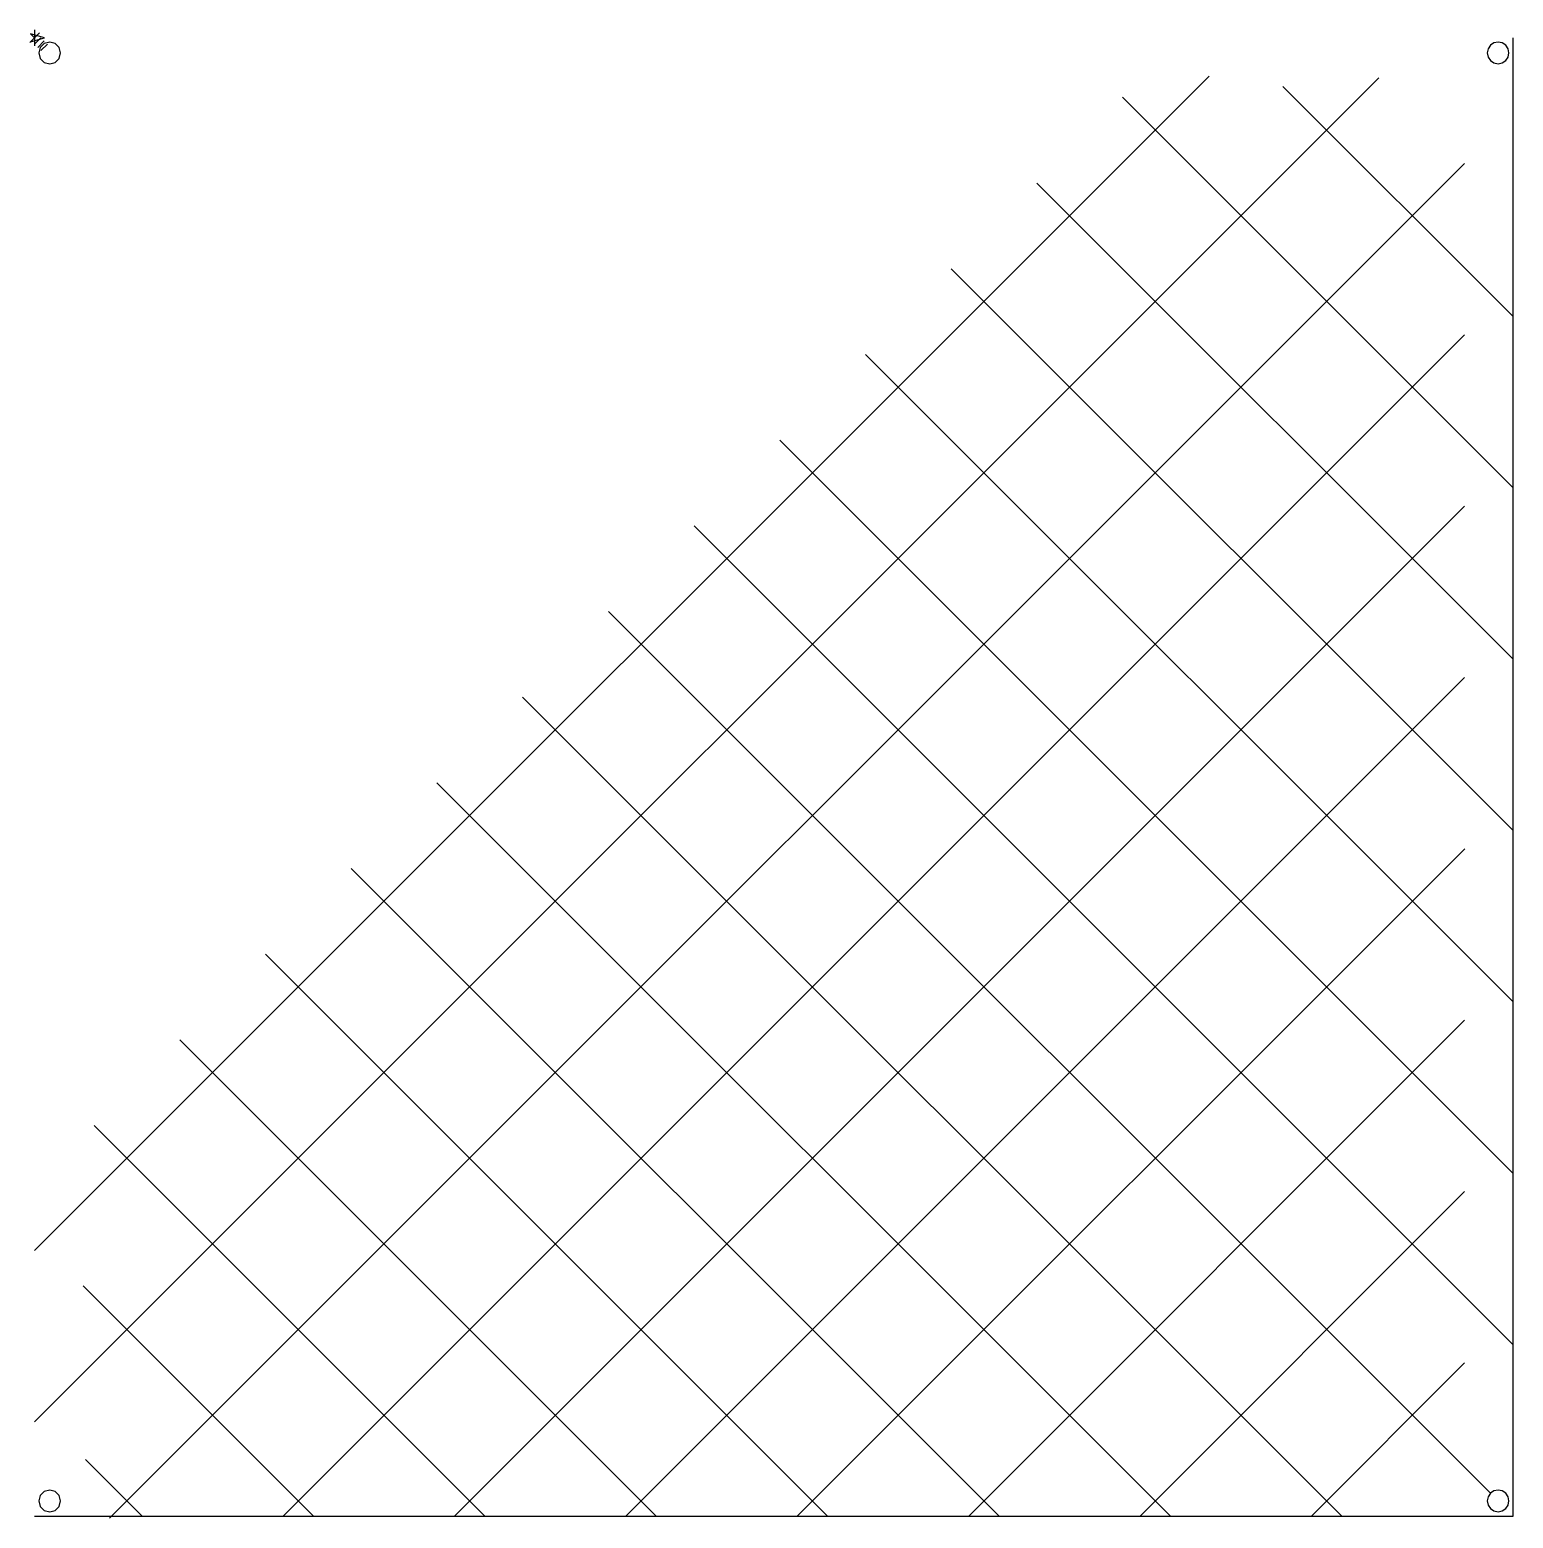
# Model space of a CAD drawing. Extents: x -1 to 244, y 56 to 301.
import ezdxf

# ---------------------------------------------------------------- set-up
doc = ezdxf.new("R2010")
doc.units = 0

msp = doc.modelspace()

# ---------------------------------------------------------------- linework, layer by layer
at = {"layer": 'Layer 1'}
for p, q in [((0.793749, 300.794), (-0.793749, 299.206)), ((1.65365, 300), (-0.66146, 300.661)), ((-0.66146, 300.661), (0, 300)), ((1.65365, 300), (-0.66146, 300.661)), ((-0.66146, 300.661), (0, 300)), ((0, 300), (-0.66146, 299.339)), ((-0.66146, 299.339), (1.65365, 300)), ((0, 300), (-0.66146, 299.339)), ((-0.66146, 299.339), (1.65365, 300)), ((0, 301.323), (0, 298.677)), ((1.05833, 300), (0, 298.94167)), ((1.5875, 299.471), (0.52917, 298.41267)), ((2.11666, 298.942), (1.05833, 297.88367))]:
    msp.add_line(p, q, dxfattribs=at)
at = {"layer": 'Shape2DView'}
for p, q in [((244, 56.0003), (244, 300)), ((0.941144, 298.4), (0.69999, 297.5)), ((0.69999, 297.5), (0.941144, 296.6)), ((1.59999, 299.058846), (0.941144, 298.4)), ((2.49999, 299.3), (1.59999, 299.058846)), ((3.39999, 299.058846), (2.49999, 299.3)), ((4.058836, 298.4), (3.39999, 299.058846)), ((4.29999, 297.5), (4.058836, 298.4)), ((4.058836, 296.6), (4.29999, 297.5)), ((4.29999, 297.5), (4.29999, 297.5)), ((239.842682, 298.199278), (239.70001, 297.5)), ((239.70001, 297.5), (239.842682, 296.800722)), ((240.228714, 298.770049), (239.842682, 298.199278)), ((240.800392, 299.154734), (240.228714, 298.770049)), ((241.500005, 299.295757), (240.800392, 299.154734)), ((242.199618, 299.154734), (241.500005, 299.295757)), ((242.771296, 298.770049), (242.199618, 299.154734)), ((243.157328, 298.199278), (242.771296, 298.770049)), ((243.3, 297.5), (243.157328, 298.199278)), ((243.157328, 296.800722), (243.3, 297.5)), ((243.3, 297.5), (243.3, 297.5)), ((0.941144, 296.6), (1.59999, 295.941154)), ((1.59999, 295.941154), (2.49999, 295.7)), ((2.49999, 295.7), (3.39999, 295.941154)), ((3.39999, 295.941154), (4.058836, 296.6)), ((239.842682, 296.800722), (240.228714, 296.229951)), ((240.228714, 296.229951), (240.800392, 295.845266)), ((240.800392, 295.845266), (241.500005, 295.704243)), ((241.500005, 295.704243), (242.199618, 295.845266)), ((242.199618, 295.845266), (242.771296, 296.229951)), ((242.771296, 296.229951), (243.157328, 296.800722)), ((0, 99.8431), (193.821, 293.664)), ((0, 71.5591), (221.843, 293.402)), ((244, 225.706), (179.534, 290.172)), ((244, 253.99), (206.005, 291.984)), ((12.3497, 55.6467), (235.986, 279.26)), ((244, 197.422), (165.392, 276.03)), ((244, 169.137), (151.25, 261.887)), ((41.0096, 56.0003), (235.986, 250.976)), ((244, 140.853), (137.108, 247.745)), ((244, 112.569), (122.965, 233.603)), ((69.2941, 56.0003), (235.986, 222.692)), ((244, 84.2847), (108.823, 219.461)), ((240.231, 59.7695), (94.6811, 205.319)), ((97.5782, 56.0003), (235.986, 194.408)), ((215.715, 56.0003), (80.5389, 191.177)), ((187.431, 56.0003), (66.3969, 177.035)), ((125.863, 56.0003), (235.993, 166.13)), ((159.147, 56.0003), (52.2549, 162.893)), ((130.863, 56.0003), (38.1126, 148.75)), ((154.147, 56.0003), (235.986, 137.839)), ((102.579, 56.0003), (23.9706, 134.608)), ((74.2943, 56.0003), (9.8284, 120.466)), ((182.431, 56.0003), (235.986, 109.555)), ((46.0099, 56.0003), (8.01556, 93.9946)), ((210.716, 56.0003), (235.9859, 81.2703)), ((17.7259, 56.0003), (8.4065, 65.3197)), ((0.941144, 59.4004), (0.69999, 58.5004)), ((1.59999, 60.059246), (0.941144, 59.4004)), ((2.49999, 60.3004), (1.59999, 60.059246)), ((3.39999, 60.059246), (2.49999, 60.3004)), ((4.058836, 59.4004), (3.39999, 60.059246)), ((4.29999, 58.5004), (4.058836, 59.4004)), ((239.842682, 59.199678), (239.70001, 58.5004)), ((240.228714, 59.770449), (239.842682, 59.199678)), ((240.800392, 60.155134), (240.228714, 59.770449)), ((241.500005, 60.296157), (240.800392, 60.155134)), ((242.199618, 60.155134), (241.500005, 60.296157)), ((242.771296, 59.770449), (242.199618, 60.155134)), ((243.157328, 59.199678), (242.771296, 59.770449)), ((243.3, 58.5004), (243.157328, 59.199678)), ((0.69999, 58.5004), (0.941144, 57.6004)), ((0.941144, 57.6004), (1.59999, 56.941554)), ((1.59999, 56.941554), (2.49999, 56.7004)), ((2.49999, 56.7004), (3.39999, 56.941554)), ((3.39999, 56.941554), (4.058836, 57.6004)), ((4.058836, 57.6004), (4.29999, 58.5004)), ((4.29999, 58.5004), (4.29999, 58.5004)), ((239.70001, 58.5004), (239.842682, 57.801122)), ((239.842682, 57.801122), (240.228714, 57.230351)), ((240.228714, 57.230351), (240.800392, 56.845666)), ((240.800392, 56.845666), (241.500005, 56.704643)), ((241.500005, 56.704643), (242.199618, 56.845666)), ((242.199618, 56.845666), (242.771296, 57.230351)), ((242.771296, 57.230351), (243.157328, 57.801122)), ((243.157328, 57.801122), (243.3, 58.5004)), ((243.3, 58.5004), (243.3, 58.5004)), ((0, 56.0003), (244, 56.0003))]:
    msp.add_line(p, q, dxfattribs=at)

doc.saveas('drawing.dxf')
